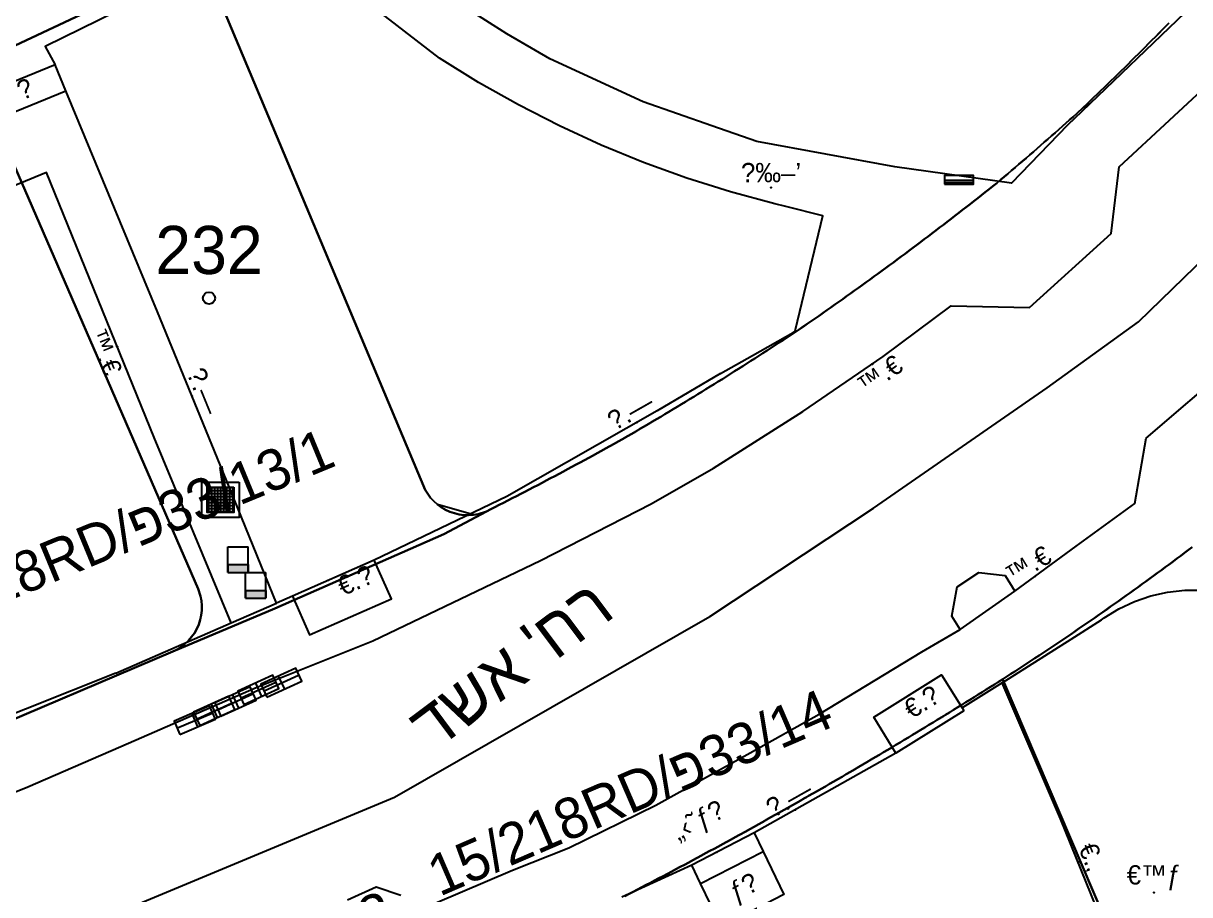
# Model space of a CAD drawing. Header units: metres. Extents: x 218299 to 220222, y 572714 to 574340.
# Drawn here: x 219094.79 to 219143.22, y 573446.33 to 573482.52 of the extents above; entities that cross this region are included whole.
import ezdxf
from ezdxf.enums import TextEntityAlignment as Align

# ---------------------------------------------------------------- set-up
doc = ezdxf.new("R2010")
doc.units = ezdxf.units.M
doc.header["$MEASUREMENT"] = 0
for name, color, linetype in [('1601', 44, 'LANDBORDER'), ('1602', 44, 'Continuous'), ('1603', 44, 'Continuous'), ('6261', 7, 'Continuous'), ('A_POINTS', 2, 'Continuous'), ('I_OTHER', 7, 'Continuous'), ('M2211', 253, 'Continuous'), ('M2220', 253, 'Continuous'), ('M2401', 7, 'Continuous'), ('M2404', 7, 'Continuous'), ('M2408', 253, 'Continuous'), ('M2412', 253, 'Continuous'), ('M2420', 253, 'Continuous'), ('M2602', 253, 'Continuous'), ('M2605', 253, 'Continuous'), ('M2804', 253, 'Continuous'), ('M2809', 253, 'Continuous'), ('M4903', 253, 'Continuous'), ('M5202', 253, 'Continuous'), ('M5235', 253, 'Continuous'), ('m5260', 253, 'Continuous')]:
    doc.layers.add(name, color=color, linetype=linetype)
doc.styles.add('HEBTXT', font='HEBTXT')
doc.styles.add('MAVAT_HEBTXT', font='HEBTXT')
doc.linetypes.add('LANDBORDER', pattern='A,6.25,[208,elecad.shx,S=0.02,R=0,X=-0.6,Y=0],12.5,[208,elecad.shx,S=0.02,R=180,X=0.6,Y=0],6.25', length=25)

# ---------------------------------------------------------------- blocks, each defined once
blk = doc.blocks.new('6261')
blk.add_lwpolyline([(-2, -1.2), (2, -1.2), (2, 1.2), (-2, 1.2)], close=True)
at = {"color": 0}
blk.add_solid([(2, 1.2), (-2, -1.2), (2, -1.2)], dxfattribs=at)
at = {"color": 0, "style": 'HEBTXT'}
blk.add_attdef('PIL_NAME', (2.689, 2.418), '', height=1.7, dxfattribs=at)
at = {"style": 'HEBTXT'}
blk.add_attdef('CAMUT_MONIM', (2.489, 0.218), '', height=1.7, dxfattribs=at)
at = {"color": 0, "style": 'HEBTXT', "flags": 1}
for tag, p in [('TYPE', (2.585, -1.773)), ('MAP_TYPE', (2.689, -3.782))]:
    blk.add_attdef(tag, p, '', height=1.7, dxfattribs=at)
blk = doc.blocks.new('1603')
at = {"layer": 'A_POINTS'}
blk.add_circle((0, 0), 0.25, dxfattribs=at)
at = {"color": 0, "style": 'HEBTXT'}
blk.add_attdef('PARCEL_NUM', text='', height=2, dxfattribs=at).set_placement((0, 1), align=Align.CENTER)
at = {"color": 0, "style": 'HEBTXT', "flags": 1}
blk.add_attdef('LOT_NUM', text='', height=2, dxfattribs=at).set_placement((0, -2.5), align=Align.CENTER)
blk = doc.blocks.new('M2404')
blk.add_circle((0, 0), 0.025)
at = {"style": 'MAVAT_HEBTXT'}
blk.add_attdef('NAME', text='', height=0.8, dxfattribs=at).set_placement((0, 1.592), align=Align.MIDDLE)
blk = doc.blocks.new('M2408')
blk.add_circle((0, 0), 0.025)
at = {"style": 'MAVAT_HEBTXT'}
blk.add_attdef('NAME', text='', height=0.8, dxfattribs=at).set_placement((0, 1.592), align=Align.MIDDLE)
blk = doc.blocks.new('M2804')
blk.add_circle((0, 0), 0.025)
at = {"style": 'MAVAT_HEBTXT'}
blk.add_attdef('NAME', text='', height=0.8, dxfattribs=at).set_placement((0, 1.592), align=Align.MIDDLE)
blk = doc.blocks.new('M2809')
blk.add_circle((0, 0), 0.025)
at = {"style": 'MAVAT_HEBTXT'}
blk.add_attdef('NAME', text='', height=0.8, dxfattribs=at).set_placement((0, 1.592), align=Align.MIDDLE)
blk = doc.blocks.new('M2602')
blk.add_circle((0, 0), 0.025)
at = {"style": 'MAVAT_HEBTXT'}
blk.add_attdef('NAME', text='', height=0.8, dxfattribs=at).set_placement((0, 1.592), align=Align.MIDDLE)
blk = doc.blocks.new('M2605')
blk.add_circle((0, 0), 0.025)
at = {"style": 'MAVAT_HEBTXT'}
blk.add_attdef('NAME', text='', height=0.8, dxfattribs=at).set_placement((0, 1.592), align=Align.MIDDLE)
blk = doc.blocks.new('M2211')
blk.add_circle((0, 0), 0.025)
at = {"style": 'MAVAT_HEBTXT'}
blk.add_attdef('NAME', text='', height=0.8, dxfattribs=at).set_placement((0, 1.592), align=Align.MIDDLE)
blk = doc.blocks.new('M2412')
blk.add_circle((0, 0), 0.025)
at = {"style": 'MAVAT_HEBTXT'}
blk.add_attdef('NAME', text='', height=0.8, dxfattribs=at).set_placement((0, 1.592), align=Align.MIDDLE)
blk = doc.blocks.new('M4903')
blk.add_lwpolyline([(-1.602, -0.586), (1.602, -0.586), (1.602, 0.625), (-1.602, 0.625)], close=True)
for points in [[(-1.57, 0), (1.57, 0)], [(0, 0.625), (0, -0.586)]]:
    blk.add_lwpolyline(points)
at = {"style": 'MAVAT_HEBTXT', "flags": 1}
for tag, p in [('MARK', (0, 1.875)), ('IL', (0, -6.973))]:
    blk.add_attdef(tag, text='', height=0.8, dxfattribs=at).set_placement(p, align=Align.MIDDLE)
at = {"style": 'MAVAT_HEBTXT'}
for tag, p in [('HEIGHT', (0, -1.837)), ('NAME', (0, -4.405))]:
    blk.add_attdef(tag, text='', height=0.8, dxfattribs=at).set_placement(p, align=Align.MIDDLE)
blk = doc.blocks.new('M5202')
blk.add_lwpolyline([(-2, -0.53), (2, -0.53), (2, 0.67), (-2, 0.67)], close=True)
for points in [[(-2, 0), (2, 0)], [(-2, -0.33), (2, -0.33)]]:
    blk.add_lwpolyline(points)
at = {"style": 'MAVAT_HEBTXT', "flags": 1}
for tag, p in [('MARK', (0, 1.92)), ('HEIGHT', (0, -1.78)), ('NAME', (0, -4.35))]:
    blk.add_attdef(tag, text='', height=0.8, dxfattribs=at).set_placement(p, align=Align.MIDDLE)
blk = doc.blocks.new('*U89')
at = {"linetype": 'Continuous'}
for p, q in [((-0.845, 0), (-0.845, -0.663)), ((0.845, 0), (0.845, -0.663))]:
    blk.add_line(p, q, dxfattribs=at)
blk.add_solid([(-0.845, 0), (-0.845, -0.663), (0.845, -0.663)], dxfattribs=at)
at = {"linetype": 'Continuous', "extrusion": (0, 0, -1)}
blk.add_solid([(0.845, 0), (-0.845, 0), (-0.845, -0.663)], dxfattribs=at)
blk = doc.blocks.new('M5235')
for points in [[(-0.845, 1.471), (0.845, 1.471)], [(-0.845, -0.663), (-0.845, 1.471)], [(0.845, -0.663), (0.845, 1.471)], [(-0.845, 0), (0.845, 0)], [(-0.845, -0.663), (0.845, -0.663)]]:
    blk.add_lwpolyline(points)
at = {"linetype": 'Continuous'}
blk.add_blockref('*U89', (0, 0), dxfattribs=at)
at = {"style": 'MAVAT_HEBTXT', "flags": 1}
for tag, p in [('MARK', (0, 2.721)), ('HEIGHT', (0, -1.915)), ('NAME', (0, -4.483))]:
    blk.add_attdef(tag, text='', height=0.8, dxfattribs=at).set_placement(p, align=Align.MIDDLE)
blk = doc.blocks.new('5260')
h = blk.add_hatch()
h.set_pattern_fill('NET', color=256, scale=2, style=0)
h.paths.add_polyline_path([(1.173, 1.062), (-1.044, 1.062), (-1.044, -1.018), (1.173, -1.018)])
for points in [[(1.603, 1.493), (1.603, -1.449), (-1.475, -1.449), (-1.475, 1.493)], [(1.173, 1.062), (1.173, -1.018), (-1.044, -1.018), (-1.044, 1.062)]]:
    blk.add_lwpolyline(points, close=True)
at = {"style": 'HEBTXT'}
blk.add_attdef('HEIGHT', (1.943, 1.557), '', height=0.8, dxfattribs=at)
blk = doc.blocks.new('111')
at = {"layer": 'M2211'}
for points in [[(219109.367, 573460.229, 569.94), (219109.367, 573460.229, 569.94), (219109.367, 573460.229, 569.94), (219105.971, 573458.735, 569.94), (219105.971, 573458.735, 569.94), (219106.681, 573457.119, 569.94), (219110.078, 573458.613, 569.94), (219109.367, 573460.229, 569.94)], [(219133.846, 573453.972, 570.9), (219131.026, 573452.214, 570.9), (219131.026, 573452.214, 570.9), (219130.101, 573453.699, 570.9), (219132.92, 573455.457, 570.9), (219133.774, 573454.087, 570.9), (219133.846, 573453.972, 570.9)]]:
    blk.add_polyline3d(points, close=True, dxfattribs=at)
at = {"layer": 'M2220', "lineweight": -3}
for points in [[(219142.355, 573482.535), (219142.215, 573482.392), (219142.076, 573482.25), (219141.935, 573482.107), (219141.795, 573481.965), (219141.654, 573481.822), (219141.513, 573481.68), (219141.372, 573481.539), (219141.231, 573481.397), (219141.09, 573481.256), (219140.948, 573481.114), (219140.806, 573480.973), (219140.664, 573480.832), (219140.522, 573480.692), (219140.38, 573480.551), (219140.237, 573480.411), (219140.094, 573480.271), (219139.951, 573480.131), (219139.808, 573479.992), (219139.665, 573479.852), (219139.521, 573479.713), (219139.377, 573479.574), (219139.233, 573479.435), (219139.089, 573479.297), (219138.945, 573479.158), (219138.8, 573479.02), (219138.53, 573478.777), (219138.381, 573478.644), (219138.232, 573478.511), (219138.082, 573478.378), (219137.933, 573478.245), (219137.783, 573478.112), (219137.633, 573477.98), (219137.483, 573477.848), (219137.333, 573477.716), (219137.183, 573477.584), (219137.032, 573477.452), (219136.881, 573477.321), (219136.73, 573477.19), (219136.579, 573477.059), (219136.428, 573476.928), (219136.276, 573476.798), (219136.124, 573476.667), (219135.972, 573476.537), (219135.82, 573476.407), (219135.668, 573476.278), (219135.515, 573476.148), (219135.363, 573476.019), (219135.21, 573475.89), (219135.046, 573475.759), (219134.889, 573475.635), (219134.732, 573475.51), (219134.575, 573475.386), (219134.418, 573475.263), (219134.261, 573475.139), (219134.104, 573475.016), (219133.946, 573474.892), (219133.788, 573474.77), (219133.63, 573474.647), (219133.472, 573474.524), (219133.314, 573474.402), (219133.155, 573474.28), (219132.997, 573474.158), (219132.838, 573474.037), (219132.679, 573473.915), (219132.52, 573473.794), (219132.36, 573473.673), (219132.201, 573473.553), (219132.041, 573473.432), (219131.881, 573473.312), (219131.721, 573473.192), (219131.561, 573473.072), (219131.401, 573472.953), (219131.24, 573472.833), (219131.08, 573472.714), (219130.919, 573472.595), (219130.758, 573472.477), (219130.597, 573472.358), (219130.435, 573472.24), (219130.274, 573472.122), (219130.112, 573472.004), (219129.951, 573471.887), (219129.788, 573471.769), (219129.626, 573471.652), (219129.464, 573471.536), (219129.302, 573471.419), (219129.139, 573471.302), (219128.976, 573471.186), (219128.813, 573471.07), (219128.65, 573470.955), (219128.487, 573470.839), (219128.323, 573470.724), (219128.16, 573470.609), (219127.996, 573470.494), (219127.832, 573470.379), (219127.668, 573470.265), (219127.504, 573470.151), (219127.339, 573470.037), (219127.175, 573469.923), (219127.01, 573469.81), (219126.843, 573469.699), (219126.676, 573469.589), (219126.509, 573469.479), (219126.342, 573469.369), (219126.175, 573469.259), (219126.007, 573469.15), (219125.839, 573469.041), (219125.672, 573468.932), (219125.504, 573468.823), (219125.336, 573468.715), (219125.168, 573468.606), (219124.999, 573468.499), (219124.831, 573468.391), (219124.662, 573468.283), (219124.493, 573468.176), (219124.324, 573468.069), (219124.155, 573467.962), (219123.986, 573467.856), (219123.817, 573467.749), (219123.647, 573467.643), (219123.477, 573467.537), (219123.308, 573467.432), (219123.138, 573467.327), (219122.967, 573467.221), (219122.797, 573467.117), (219122.627, 573467.012), (219122.456, 573466.907), (219122.285, 573466.803), (219122.114, 573466.699), (219121.943, 573466.596), (219121.772, 573466.492), (219121.601, 573466.389), (219121.43, 573466.286), (219121.258, 573466.183), (219121.086, 573466.081), (219120.914, 573465.978), (219120.742, 573465.876), (219120.57, 573465.775), (219120.398, 573465.673), (219120.225, 573465.572), (219120.053, 573465.471), (219119.88, 573465.37), (219119.671, 573465.253), (219119.497, 573465.155), (219119.322, 573465.058), (219119.147, 573464.961), (219118.972, 573464.864), (219118.797, 573464.767), (219118.622, 573464.67), (219118.447, 573464.574), (219118.271, 573464.478), (219118.095, 573464.383), (219117.92, 573464.287), (219117.744, 573464.192), (219117.568, 573464.097), (219117.392, 573464.002), (219117.215, 573463.908), (219117.039, 573463.814), (219116.862, 573463.72), (219116.686, 573463.626), (219116.509, 573463.533), (219116.332, 573463.439), (219116.155, 573463.346), (219115.978, 573463.254), (219115.8, 573463.161), (219115.623, 573463.069), (219115.445, 573462.977), (219115.268, 573462.885), (219115.09, 573462.794), (219114.912, 573462.703), (219114.734, 573462.612), (219114.555, 573462.521), (219114.377, 573462.43), (219114.199, 573462.34), (219114.02, 573462.25), (219113.681, 573462.142), (219113.484, 573462.108), (219111.987, 573462.538), (219111.838, 573462.671), (219111.702, 573462.818), (219111.583, 573462.979), (219111.48, 573463.15), (219102.21, 573485.25)], [(219144.836, 573433.291), (219135.48, 573455.226), (219135.456, 573455.281), (219135.624, 573455.389), (219135.792, 573455.498), (219135.96, 573455.606), (219136.128, 573455.715), (219136.296, 573455.824), (219136.456, 573455.929), (219136.463, 573455.934), (219136.63, 573456.044), (219136.797, 573456.154), (219136.964, 573456.264), (219137.131, 573456.374), (219137.297, 573456.485), (219137.463, 573456.596), (219137.63, 573456.707), (219137.796, 573456.819), (219137.961, 573456.931), (219138.127, 573457.043), (219138.293, 573457.156), (219138.458, 573457.268), (219138.623, 573457.381), (219138.788, 573457.494), (219138.952, 573457.608), (219139.117, 573457.721), (219139.281, 573457.835), (219139.445, 573457.95), (219139.609, 573458.064), (219139.773, 573458.179), (219139.937, 573458.294), (219140.1, 573458.409), (219140.264, 573458.525), (219140.427, 573458.641), (219140.589, 573458.757), (219140.752, 573458.873), (219140.915, 573458.99), (219141.077, 573459.107), (219141.239, 573459.224), (219141.401, 573459.341), (219141.563, 573459.459), (219141.724, 573459.577), (219141.886, 573459.695), (219142.047, 573459.813), (219142.208, 573459.932), (219142.369, 573460.051), (219142.529, 573460.17), (219142.69, 573460.289), (219142.85, 573460.409), (219143.01, 573460.529), (219143.17, 573460.649), (219143.329, 573460.77)]]:
    blk.add_lwpolyline(points, dxfattribs=at)
at = {"layer": 'M2401'}
for points in [[(219089.696, 573448.679, 567.094), (219094.986, 573450.814, 567.214), (219099.157, 573452.62, 567.334), (219104.457, 573454.94, 567.454), (219109.3, 573456.871, 567.574), (219116.266, 573460.218, 567.814), (219120.859, 573462.565, 567.934), (219123.449, 573464.042, 568.054), (219127.161, 573466.397, 568.174), (219130.492, 573468.678, 568.2), (219133.316, 573470.79, 568.32), (219136.568, 573470.721, 568.44), (219139.956, 573473.79, 568.68), (219140.297, 573476.562, 568.8), (219144.472, 573480.44, 569.16)], [(219108.26, 573446.114, 567.784), (219109.44, 573446.655, 567.785), (219110.474, 573446.308, 567.786)], [(219110.852, 573445.53, 567.814), (219115.111, 573447.343, 567.934), (219117.444, 573448.271, 568.054), (219121.055, 573450.048, 568.294), (219124.977, 573452.221, 568.414), (219127.838, 573453.831, 568.534), (219132.096, 573456.423, 568.654), (219133.693, 573457.351, 568.654), (219133.341, 573457.895, 568.654), (219133.562, 573459.115, 568.654), (219134.465, 573459.716, 568.654), (219135.565, 573459.587, 568.774), (219135.956, 573458.931, 568.654), (219138.506, 573460.812, 568.86), (219140.936, 573462.576, 568.86), (219141.42, 573465.289, 568.86), (219144.97, 573468.345, 568.98)], [(219098.632, 573455.535, 567.51), (219098.632, 573455.535, 567.51), (219103.421, 573457.623, 567.69), (219103.421, 573457.623, 567.69), (219100.224, 573465.314, 568.05), (219095.754, 573476.327, 568.59), (219092.027, 573474.796, 568.68), (219091.741, 573474.718, 568.68), (219091.445, 573474.72, 568.68), (219091.16, 573474.8, 568.68), (219090.906, 573474.953, 568.68), (219090.839, 573475.011, 568.68), (219088.881, 573479.084, 568.86)]]:
    blk.add_polyline3d(points, dxfattribs=at)
at = {"layer": 'M2404'}
for points in [[(219089.696, 573448.679, 567.094), (219094.986, 573450.814, 567.214), (219099.157, 573452.62, 567.334), (219104.457, 573454.94, 567.454), (219109.3, 573456.871, 567.574), (219116.266, 573460.218, 567.814), (219120.859, 573462.565, 567.934), (219123.449, 573464.042, 568.054), (219127.161, 573466.397, 568.174), (219130.492, 573468.678, 568.2), (219133.316, 573470.79, 568.32), (219136.568, 573470.721, 568.44), (219139.956, 573473.79, 568.68), (219140.297, 573476.562, 568.8), (219144.472, 573480.44, 569.16)], [(219108.26, 573446.114, 567.784), (219109.44, 573446.655, 567.785), (219110.474, 573446.308, 567.786)], [(219110.852, 573445.53, 567.814), (219115.111, 573447.343, 567.934), (219117.444, 573448.271, 568.054), (219121.055, 573450.048, 568.294), (219124.977, 573452.221, 568.414), (219127.838, 573453.831, 568.534), (219132.096, 573456.423, 568.654), (219133.693, 573457.351, 568.654), (219133.341, 573457.895, 568.654), (219133.562, 573459.115, 568.654), (219134.465, 573459.716, 568.654), (219135.565, 573459.587, 568.774), (219135.956, 573458.931, 568.654), (219138.506, 573460.812, 568.86), (219140.936, 573462.576, 568.86), (219141.42, 573465.289, 568.86), (219144.97, 573468.345, 568.98)], [(219098.632, 573455.535, 567.51), (219098.632, 573455.535, 567.51), (219103.421, 573457.623, 567.69), (219103.421, 573457.623, 567.69), (219100.224, 573465.314, 568.05), (219095.754, 573476.327, 568.59), (219092.027, 573474.796, 568.68), (219091.741, 573474.718, 568.68), (219091.445, 573474.72, 568.68), (219091.16, 573474.8, 568.68), (219090.906, 573474.953, 568.68), (219090.839, 573475.011, 568.68), (219088.881, 573479.084, 568.86)]]:
    blk.add_polyline3d(points, dxfattribs=at)
at = {"layer": 'M2408'}
for points in [[(219143.021, 573482.955, 568.965), (219138.749, 573478.865, 568.807), (219138.146, 573478.289, 568.785), (219135.816, 573475.882, 568.605), (219130.985, 573476.56, 568.605), (219125.242, 573477.611, 568.965), (219123.384, 573478.261, 569.036), (219120.534, 573479.256, 569.145), (219116.648, 573481.05, 569.145), (219114.868, 573482.09, 569.205), (219113.13, 573483.197, 569.273)], [(219126.459, 573474.919, 568.785), (219125.998, 573475.03, 568.797), (219124.157, 573475.526, 568.851), (219123.222, 573475.82, 568.88), (219122.339, 573476.098, 568.908), (219120.546, 573476.746, 568.969), (219118.782, 573477.468, 569.034), (219117.05, 573478.263, 569.102), (219115.353, 573479.131, 569.173), (219113.695, 573480.069, 569.247), (219112.077, 573481.075, 569.325), (219108.859, 573483.573, 569.505), (219104.171, 573487.575, 569.685), (219100.156, 573483.761, 569.685), (219095.698, 573481.555, 569.685), (219096.113, 573480.801, 569.685)], [(219135.438, 573455.124, 568.654), (219138.305, 573456.949, 568.834), (219139.556, 573457.744, 568.77), (219139.675, 573457.829, 568.786), (219140.282, 573458.205, 568.866), (219140.927, 573458.511, 568.94), (219141.602, 573458.743, 569.008), (219142.301, 573458.899, 569.069), (219143.012, 573458.977, 569.122), (219143.729, 573458.975, 569.167)], [(219133.693, 573457.351, 568.654), (219135.956, 573458.931, 568.654)], [(219103.421, 573457.623, 567.51), (219105.3, 573458.439, 567.51)], [(219098.632, 573455.535, 567.42), (219093.036, 573453.304, 567.24)], [(219125.144, 573448.896, 568.474), (219122.551, 573447.56, 568.474)]]:
    blk.add_polyline3d(points, dxfattribs=at)
at = {"layer": 'M2412'}
for points in [[(219096.113, 573480.801, 569.692), (219092.898, 573479.48, 569.542), (219093.341, 573478.4, 568.717), (219096.561, 573479.721, 568.717)], [(219126.375, 573446.34, 569.017), (219126.375, 573446.339, 569.017), (219126.341, 573446.322, 569.017), (219124.211, 573445.219, 569.017), (219124.206, 573445.216, 569.017), (219123.775, 573444.993, 569.017), (219123.763, 573445.018, 569.009), (219123.763, 573445.018, 569.009), (219122.903, 573446.791, 568.417), (219122.903, 573446.791, 568.417), (219125.517, 573448.121, 568.417)]]:
    blk.add_polyline3d(points, close=True, dxfattribs=at)
at = {"layer": 'M2420', "linetype": 'Continuous', "lineweight": -3}
blk.add_lwpolyline([(218815, 573271.12), (218820.09, 573275.12), (218861.3, 573307.12), (218922.3, 573356.31), (218953.3, 573379.31), (218975.09, 573394.62), (219016.09, 573412.12), (219055, 573427.19), (219099.41, 573445.88), (219110.2, 573450.38), (219123.3, 573457.88), (219130.09, 573462.38), (219137.3, 573467.38), (219141.09, 573470.12), (219151.91, 573480.62), (219163.91, 573496.88), (219171.3, 573512.19), (219176.8, 573527.5), (219181.7, 573546.81)], dxfattribs=at)
at = {"layer": 'M2602'}
blk.add_polyline3d([(219141.717, 573440.225, 569.467), (219141.717, 573440.225, 569.467), (219140.641, 573442.617, 569.467), (219140.641, 573442.617, 569.467), (219137.863, 573449.482, 569.317), (219137.863, 573449.482, 569.317), (219135.438, 573455.124, 569.317), (219135.438, 573455.124, 569.317), (219135.438, 573455.124, 569.317), (219135.438, 573455.124, 569.317)], dxfattribs=at)
at = {"layer": 'M2605'}
for points in [[(219105.971, 573458.735, 568.567), (219105.3, 573458.439, 568.567), (219105.3, 573458.439, 568.567), (219103.215, 573463.573, 568.717), (219100.367, 573470.539, 569.167), (219096.561, 573479.721, 569.704), (219096.113, 573480.801, 569.767), (219096.113, 573480.801, 569.767)], [(219126.854, 573469.807, 568.867), (219127.993, 573474.524, 568.867), (219126.459, 573474.919, 568.867)], [(219125.071, 573468.729, 568.867), (219126.752, 573469.687, 568.867)], [(219126.752, 573469.687, 568.867), (219126.837, 573469.735, 568.867), (219126.854, 573469.807, 568.867)], [(219123.745, 573467.973, 568.867), (219125.071, 573468.729, 568.867)], [(219123.745, 573467.973, 568.867), (219121.109, 573466.425, 568.867), (219114.866, 573462.876, 568.717), (219109.367, 573460.229, 568.567)], [(219135.438, 573455.124, 569.017), (219133.774, 573454.087, 569.017)], [(219131.026, 573452.214, 569.017), (219125.144, 573448.896, 569.017), (219125.144, 573448.896, 569.017), (219125.517, 573448.121, 569.017), (219126.375, 573446.34, 569.017)], [(219123.763, 573445.018, 569.017), (219122.903, 573446.791, 569.017), (219122.551, 573447.56, 569.017), (219122.551, 573447.56, 569.017), (219119.646, 573446.229, 569.017)]]:
    blk.add_polyline3d(points, dxfattribs=at)
at = {"layer": 'M2809'}
blk.add_polyline3d([(219144.842, 573432.889, 569.73), (219141.717, 573440.225, 569.37), (219140.641, 573442.617, 569.28), (219137.863, 573449.482, 569.19), (219135.438, 573455.124, 568.654), (219138.305, 573456.949, 568.834), (219139.556, 573457.744, 568.77), (219139.675, 573457.829, 568.786), (219140.282, 573458.205, 568.866), (219140.927, 573458.511, 568.94), (219141.602, 573458.743, 569.008), (219142.301, 573458.899, 569.069), (219143.012, 573458.977, 569.122), (219143.729, 573458.975, 569.167)], dxfattribs=at)
at = {"layer": 'M2211'}
ref = blk.add_blockref('M2211', (219107.453, 573459.387), dxfattribs=dict(at, xscale=0.5, yscale=0.5, zscale=0.5))
ref.add_attrib('NAME', '€.\x9a', dxfattribs={"layer": '0', "height": 0.8, "rotation": 23.7328, "style": 'MAVAT_HEBTXT'}).set_placement((219108.584, 573459.39), align=Align.MIDDLE)
ref = blk.add_blockref('M2211', (219131.561, 573454.61), dxfattribs=dict(at, xscale=0.5, yscale=0.5, zscale=0.5))
ref.add_attrib('NAME', '€.\x9a', dxfattribs={"layer": '0', "height": 0.8, "rotation": 31.9416, "style": 'MAVAT_HEBTXT'}).set_placement((219132.093, 573454.34), align=Align.MIDDLE)
at = {"layer": 'M2404'}
ref = blk.add_blockref('M2404', (219098.691, 573469.091), dxfattribs=dict(at, xscale=0.5, yscale=0.5, zscale=0.5))
ref.add_attrib('NAME', '™.€', dxfattribs={"layer": '0', "height": 0.8, "rotation": 292.0956, "style": 'MAVAT_HEBTXT'}).set_placement((219098.182, 573468.884), align=Align.MIDDLE)
ref = blk.add_blockref('M2404', (219130.037, 573468.366), dxfattribs=dict(at, xscale=0.5, yscale=0.5, zscale=0.5))
ref.add_attrib('NAME', '™.€', dxfattribs={"layer": '0', "height": 0.8, "rotation": 34.398, "style": 'MAVAT_HEBTXT'}).set_placement((219130.348, 573467.912), align=Align.MIDDLE)
ref = blk.add_blockref('M2404', (219136.794, 573459.549), dxfattribs=dict(at, xscale=0.5, yscale=0.5, zscale=0.5))
ref.add_attrib('NAME', '™.€', dxfattribs={"layer": '0', "height": 0.8, "rotation": 31.3347, "style": 'MAVAT_HEBTXT'}).set_placement((219136.508, 573460.019), align=Align.MIDDLE)
at = {"layer": 'M2408'}
ref = blk.add_blockref('M2408', (219123.583, 573448.091), dxfattribs=dict(at, xscale=0.5, yscale=0.5, zscale=0.5))
ref.add_attrib('NAME', '„‹˜ƒ\x8e', dxfattribs={"layer": '0', "height": 0.8, "rotation": 27.2627, "style": 'MAVAT_HEBTXT'}).set_placement((219122.854, 573449.338), align=Align.MIDDLE)
at = {"layer": 'M2412'}
ref = blk.add_blockref('M2412', (219093.384, 573478.417), dxfattribs=dict(at, xscale=0.5, yscale=0.5, zscale=0.5))
ref.add_attrib('NAME', 'ƒ\x8e', dxfattribs={"layer": '0', "height": 0.8, "rotation": 22.3193, "style": 'MAVAT_HEBTXT'}).set_placement((219094.627, 573479.582), align=Align.MIDDLE)
ref = blk.add_blockref('M2412', (219125.034, 573445.645), dxfattribs=dict(at, xscale=0.5, yscale=0.5, zscale=0.5))
ref.add_attrib('NAME', 'ƒ\x8e', dxfattribs={"layer": '0', "height": 0.8, "rotation": 27.3809, "style": 'MAVAT_HEBTXT'}).set_placement((219124.738, 573446.56), align=Align.MIDDLE)
at = {"layer": 'M2602'}
ref = blk.add_blockref('M2602', (219138.592, 573447.68), dxfattribs=dict(at, xscale=0.5, yscale=0.5, zscale=0.5))
ref.add_attrib('NAME', '€.‚', dxfattribs={"layer": '0', "height": 0.8, "rotation": 292.0324, "style": 'MAVAT_HEBTXT'}).set_placement((219139.102, 573447.886), align=Align.MIDDLE)
at = {"layer": 'M2605'}
ref = blk.add_blockref('M2605', (219101.796, 573467.043), dxfattribs=dict(at, xscale=0.5, yscale=0.5, zscale=0.5))
ref.add_attrib('NAME', '\x9a.—', dxfattribs={"layer": '0', "height": 0.8, "rotation": 292.2391, "style": 'MAVAT_HEBTXT'}).set_placement((219102.306, 573467.251), align=Align.MIDDLE)
ref = blk.add_blockref('M2605', (219120.267, 573465.946), dxfattribs=dict(at, xscale=0.5, yscale=0.5, zscale=0.5))
ref.add_attrib('NAME', '\x9a.—', dxfattribs={"layer": '0', "height": 0.8, "rotation": 29.6137, "style": 'MAVAT_HEBTXT'}).set_placement((219119.995, 573466.424), align=Align.MIDDLE)
ref = blk.add_blockref('M2605', (219126.85, 573449.858), dxfattribs=dict(at, xscale=0.5, yscale=0.5, zscale=0.5))
ref.add_attrib('NAME', '\x9a.—', dxfattribs={"layer": '0', "height": 0.8, "rotation": 29.4296, "style": 'MAVAT_HEBTXT'}).set_placement((219126.58, 573450.337), align=Align.MIDDLE)
at = {"layer": 'M2804'}
ref = blk.add_blockref('M2804', (219125.839, 573475.701, 574.155), dxfattribs=dict(at, xscale=0.5, yscale=0.5, zscale=0.5))
ref.add_attrib('NAME', '\x8d‰–’', dxfattribs={"layer": '0', "height": 0.8, "style": 'MAVAT_HEBTXT'}).set_placement((219125.839, 573476.326, 574.155), align=Align.MIDDLE)
at = {"layer": 'M2809'}
ref = blk.add_blockref('M2809', (219141.734, 573446.419, 569.194), dxfattribs=dict(at, xscale=0.5, yscale=0.5, zscale=0.5))
ref.add_attrib('NAME', '€™ƒ', dxfattribs={"layer": '0', "height": 0.8, "style": 'MAVAT_HEBTXT'}).set_placement((219141.734, 573447.044, 569.194), align=Align.MIDDLE)
at = {"layer": 'M4903', "xscale": 0.5, "yscale": 0.5, "zscale": 0.5}
for p, rotation in [((219104.559, 573454.832, 567.39), 24.49667335782277), ((219105.51, 573455.128, 567.39), 24.49667335782277), ((219103.608, 573454.345, 567.39), 24.49667335782277), ((219102.725, 573453.954, 567.39), 24.49667335782277), ((219101.916, 573453.566, 567.39), 23.32069334656056)]:
    blk.add_blockref('M4903', p, dxfattribs=dict(at, rotation=rotation))
at = {"layer": 'M5202', "xscale": 0.3, "yscale": 0.3, "zscale": 0.3}
blk.add_blockref('M5202', (219133.643, 573476.007, 568.71), dxfattribs=at)
at = {"layer": 'M5235', "xscale": 0.5, "yscale": 0.5, "zscale": 0.5}
for p in [(219103.701, 573460.042, 567.795), (219104.447, 573458.972, 567.795)]:
    blk.add_blockref('M5235', p, dxfattribs=at)
at = {"layer": 'm5260', "xscale": 0.5, "yscale": 0.5, "zscale": 0.5}
blk.add_blockref('5260', (219102.948, 573462.72, 567.975), dxfattribs=at)

msp = doc.modelspace()

# ---------------------------------------------------------------- linework, layer by layer
at = {"layer": '1601'}
for points in [[(219119.766, 573446.271), (219119.9435, 573446.3632), (219120.1209, 573446.4555), (219120.2982, 573446.548), (219120.4755, 573446.6407), (219120.6526, 573446.7335), (219120.8297, 573446.8265), (219121.0067, 573446.9197), (219121.1835, 573447.013), (219121.3603, 573447.1065), (219121.537, 573447.2002), (219121.7137, 573447.294), (219121.8902, 573447.388), (219122.0666, 573447.4822), (219122.243, 573447.5765), (219122.4192, 573447.671), (219122.5954, 573447.7657), (219122.7715, 573447.8606), (219122.9475, 573447.9556), (219123.1234, 573448.0507), (219123.2992, 573448.1461), (219123.4749, 573448.2416), (219123.6506, 573448.3373), (219123.8261, 573448.4331), (219124.0016, 573448.5291), (219124.1769, 573448.6253), (219124.3522, 573448.7216), (219124.5274, 573448.8181), (219124.786, 573448.961), (219124.961, 573449.0579), (219125.1358, 573449.155), (219125.3106, 573449.2522), (219125.4853, 573449.3496), (219125.6598, 573449.4472), (219125.8343, 573449.545), (219126.0087, 573449.6429), (219126.183, 573449.7409), (219126.3572, 573449.8392), (219126.5314, 573449.9376), (219126.7054, 573450.0361), (219126.8793, 573450.1349), (219127.0532, 573450.2338), (219127.2269, 573450.3328), (219127.3058, 573450.3779), (219127.4005, 573450.4321), (219127.5741, 573450.5314), (219127.7476, 573450.631), (219127.9209, 573450.7307), (219128.0942, 573450.8306), (219128.2674, 573450.9306), (219128.4405, 573451.0308), (219128.6135, 573451.1312), (219128.7864, 573451.2318), (219128.9592, 573451.3325), (219129.1319, 573451.4333), (219129.3045, 573451.5343), (219129.477, 573451.6355), (219129.6494, 573451.7369), (219129.8217, 573451.8384), (219129.9939, 573451.9401), (219130.1661, 573452.0419), (219130.3381, 573452.1439), (219130.51, 573452.2461), (219130.6819, 573452.3484), (219130.8536, 573452.4509), (219131.0253, 573452.5536), (219131.1968, 573452.6564), (219131.3683, 573452.7594), (219131.5396, 573452.8625), (219131.7109, 573452.9658), (219131.882, 573453.0693), (219132.0531, 573453.1729), (219132.224, 573453.2767), (219132.3949, 573453.3807), (219132.5657, 573453.4848), (219132.7363, 573453.5891), (219132.9069, 573453.6935), (219133.0025, 573453.7521), (219133.0774, 573453.7981), (219133.2477, 573453.9029), (219133.418, 573454.0078), (219133.5882, 573454.1129), (219133.7582, 573454.2181), (219133.9282, 573454.3235), (219134.0981, 573454.4291), (219134.2678, 573454.5348), (219134.4375, 573454.6407), (219134.6071, 573454.7467), (219134.7766, 573454.8529), (219134.9459, 573454.9593), (219135.1152, 573455.0658), (219135.2844, 573455.1725), (219135.456, 573455.281), (219135.6243, 573455.3891), (219135.7923, 573455.4975), (219135.9602, 573455.6062), (219136.128, 573455.7151), (219136.2955, 573455.8243), (219136.4555, 573455.9289), (219136.4629, 573455.9338), (219136.6301, 573456.0435), (219136.7972, 573456.1535), (219136.964, 573456.2638), (219137.1307, 573456.3743), (219137.2972, 573456.4851), (219137.4635, 573456.5962), (219137.6297, 573456.7075), (219137.7956, 573456.8191), (219137.9614, 573456.931), (219138.127, 573457.0431), (219138.2925, 573457.1555), (219138.4577, 573457.2682), (219138.6228, 573457.3811), (219138.7877, 573457.4943), (219138.9524, 573457.6077), (219139.1169, 573457.7214), (219139.2813, 573457.8354), (219139.4454, 573457.9497), (219139.6094, 573458.0642), (219139.7732, 573458.1789), (219139.9368, 573458.294), (219140.1002, 573458.4092), (219140.2635, 573458.5248), (219140.4265, 573458.6406), (219140.5894, 573458.7567), (219140.7521, 573458.873), (219140.9146, 573458.9896), (219141.0769, 573459.1065), (219141.239, 573459.2236), (219141.401, 573459.3409), (219141.5627, 573459.4586), (219141.7243, 573459.5765), (219141.8856, 573459.6946), (219142.0468, 573459.813), (219142.2078, 573459.9317), (219142.3686, 573460.0506), (219142.5292, 573460.1698), (219142.6897, 573460.2892), (219142.8499, 573460.4089), (219143.0099, 573460.5288), (219143.1698, 573460.6491), (219143.3294, 573460.7695)], [(219143.3294, 573460.7695), (219143.1698, 573460.6491), (219143.0099, 573460.5288), (219142.8499, 573460.4089), (219142.6897, 573460.2892), (219142.5292, 573460.1698), (219142.3686, 573460.0506), (219142.2078, 573459.9317), (219142.0468, 573459.813), (219141.8856, 573459.6946), (219141.7243, 573459.5765), (219141.5627, 573459.4586), (219141.401, 573459.3409), (219141.239, 573459.2236), (219141.0769, 573459.1065), (219140.9146, 573458.9896), (219140.7521, 573458.873), (219140.5894, 573458.7567), (219140.4265, 573458.6406), (219140.2635, 573458.5248), (219140.1002, 573458.4092), (219139.9368, 573458.294), (219139.7732, 573458.1789), (219139.6094, 573458.0642), (219139.4454, 573457.9497), (219139.2813, 573457.8354), (219139.1169, 573457.7214), (219138.9524, 573457.6077), (219138.7877, 573457.4943), (219138.6228, 573457.3811), (219138.4577, 573457.2682), (219138.2925, 573457.1555), (219138.127, 573457.0431), (219137.9614, 573456.931), (219137.7956, 573456.8191), (219137.6297, 573456.7075), (219137.4635, 573456.5962), (219137.2972, 573456.4851), (219137.1307, 573456.3743), (219136.964, 573456.2638), (219136.7972, 573456.1535), (219136.6301, 573456.0435), (219136.4629, 573455.9338), (219136.4555, 573455.9289), (219136.2955, 573455.8243), (219136.128, 573455.7151), (219135.9602, 573455.6062), (219135.7923, 573455.4975), (219135.6243, 573455.3891), (219135.456, 573455.281), (219135.2844, 573455.1725), (219135.1152, 573455.0658), (219134.9459, 573454.9593), (219134.7766, 573454.8529), (219134.6071, 573454.7467), (219134.4375, 573454.6407), (219134.2678, 573454.5348), (219134.0981, 573454.4291), (219133.9282, 573454.3235), (219133.7582, 573454.2181), (219133.5882, 573454.1129), (219133.418, 573454.0078), (219133.2477, 573453.9029), (219133.0774, 573453.7981), (219133.0025, 573453.7521), (219132.9069, 573453.6935), (219132.7363, 573453.5891), (219132.5657, 573453.4848), (219132.3949, 573453.3807), (219132.224, 573453.2767), (219132.0531, 573453.1729), (219131.882, 573453.0693), (219131.7109, 573452.9658), (219131.5396, 573452.8625), (219131.3683, 573452.7594), (219131.1968, 573452.6564), (219131.0253, 573452.5536), (219130.8536, 573452.4509), (219130.6819, 573452.3484), (219130.51, 573452.2461), (219130.3381, 573452.1439), (219130.1661, 573452.0419), (219129.9939, 573451.9401), (219129.8217, 573451.8384), (219129.6494, 573451.7369), (219129.477, 573451.6355), (219129.3045, 573451.5343), (219129.1319, 573451.4333), (219128.9592, 573451.3325), (219128.7864, 573451.2318), (219128.6135, 573451.1312), (219128.4405, 573451.0308), (219128.2674, 573450.9306), (219128.0942, 573450.8306), (219127.9209, 573450.7307), (219127.7476, 573450.631), (219127.5741, 573450.5314), (219127.4005, 573450.4321), (219127.3058, 573450.3779), (219127.2269, 573450.3328), (219127.0532, 573450.2338), (219126.8793, 573450.1349), (219126.7054, 573450.0361), (219126.5314, 573449.9376), (219126.3572, 573449.8392), (219126.183, 573449.7409), (219126.0087, 573449.6429), (219125.8343, 573449.545), (219125.6598, 573449.4472), (219125.4853, 573449.3496), (219125.3106, 573449.2522), (219125.1358, 573449.155), (219124.961, 573449.0579), (219124.786, 573448.961), (219124.5274, 573448.8181), (219124.3522, 573448.7216), (219124.1769, 573448.6253), (219124.0016, 573448.5291), (219123.8261, 573448.4331), (219123.6506, 573448.3373), (219123.4749, 573448.2416), (219123.2992, 573448.1461), (219123.1234, 573448.0507), (219122.9475, 573447.9556), (219122.7715, 573447.8606), (219122.5954, 573447.7657), (219122.4192, 573447.671), (219122.243, 573447.5765), (219122.0666, 573447.4822), (219121.8902, 573447.388), (219121.7137, 573447.294), (219121.537, 573447.2002), (219121.3603, 573447.1065), (219121.1835, 573447.013), (219121.0067, 573446.9197), (219120.8297, 573446.8265), (219120.6526, 573446.7335), (219120.4755, 573446.6407), (219120.2982, 573446.548), (219120.1209, 573446.4555), (219119.9435, 573446.3632), (219119.766, 573446.271)]]:
    msp.add_lwpolyline(points, dxfattribs=at)
at = {"layer": '1602'}
for points in [[(219054.5, 573464.84), (219045.31, 573460.83), (219036.07, 573456.88), (219026.52, 573452.77), (219024.295, 573454.979), (219027.76, 573458.47), (219035.1, 573466.47), (219042.25, 573475.09), (219048.54, 573483.73), (219054.68, 573492.96), (219060.36, 573502.27), (219065.67, 573512.16), (219070.4, 573521.81), (219074.74, 573531.79), (219078.37, 573542.11), (219102.21, 573485.25), (219092.62, 573480.75), (219082.11, 573476.65), (219072.76, 573472.69), (219063.58, 573468.79)], [(219105.23, 573458.22), (219101, 573456.43), (219101.1793, 573456.5184), (219101.3489, 573456.6243), (219101.507, 573456.7466), (219101.6522, 573456.8841), (219101.7828, 573457.0354), (219101.8978, 573457.1989), (219101.9958, 573457.3732), (219102.076, 573457.5563), (219102.1375, 573457.7466), (219102.1796, 573457.942), (219102.2021, 573458.1406), (219102.2046, 573458.3405), (219102.1871, 573458.5397), (219102.1499, 573458.7361), (219102.05, 573459.04), (219092.62, 573480.75), (219102.21, 573485.25), (219111.48, 573463.15), (219111.583, 573462.9786), (219111.7025, 573462.8184), (219111.8375, 573462.6709), (219111.9865, 573462.5377), (219112.1481, 573462.4199), (219112.3206, 573462.3189), (219112.5023, 573462.2356), (219112.6915, 573462.1709), (219112.8862, 573462.1254), (219113.0844, 573462.0995), (219113.2842, 573462.0936), (219113.4836, 573462.1076), (219113.6807, 573462.1415), (219114.02, 573462.25), (219112.25, 573461.31)], [(219092.47, 573452.81), (219082.11, 573476.65), (219092.62, 573480.75), (219102.05, 573459.04), (219102.1499, 573458.7361), (219102.1871, 573458.5397), (219102.2046, 573458.3405), (219102.2021, 573458.1406), (219102.1796, 573457.942), (219102.1375, 573457.7466), (219102.076, 573457.5563), (219101.9958, 573457.3732), (219101.8978, 573457.1989), (219101.7828, 573457.0354), (219101.6522, 573456.8841), (219101.507, 573456.7466), (219101.3489, 573456.6243), (219101.1793, 573456.5184), (219101, 573456.43)]]:
    msp.add_lwpolyline(points, close=True, dxfattribs=at)
for points in [[(219142.3553, 573482.5353), (219142.2155, 573482.3923), (219142.0755, 573482.2495), (219141.9352, 573482.1069), (219141.7948, 573481.9645), (219141.6541, 573481.8223), (219141.5133, 573481.6803), (219141.3723, 573481.5385), (219141.231, 573481.3969), (219141.0896, 573481.2555), (219140.948, 573481.1143), (219140.8061, 573480.9732), (219140.6641, 573480.8324), (219140.5219, 573480.6918), (219140.3795, 573480.5514), (219140.2369, 573480.4112), (219140.0941, 573480.2711), (219139.9511, 573480.1313), (219139.8079, 573479.9917), (219139.6645, 573479.8523), (219139.5209, 573479.7131), (219139.3771, 573479.5741), (219139.2331, 573479.4352), (219139.0889, 573479.2966), (219138.9446, 573479.1582), (219138.8, 573479.02), (219138.53, 573478.7772), (219138.381, 573478.6438), (219138.2319, 573478.5105), (219138.0825, 573478.3775), (219137.933, 573478.2447), (219137.7833, 573478.1121), (219137.6334, 573477.9797), (219137.4833, 573477.8475), (219137.333, 573477.7155), (219137.1826, 573477.5837), (219137.0319, 573477.4522), (219136.8811, 573477.3208), (219136.7301, 573477.1897), (219136.5789, 573477.0588), (219136.4275, 573476.9281), (219136.276, 573476.7976), (219136.1242, 573476.6673), (219135.9723, 573476.5372), (219135.8202, 573476.4073), (219135.6679, 573476.2777), (219135.5155, 573476.1482), (219135.3628, 573476.019), (219135.21, 573475.89), (219135.0455, 573475.7589), (219134.889, 573475.6345), (219134.7322, 573475.5102), (219134.5753, 573475.3862), (219134.4182, 573475.2625), (219134.2609, 573475.1389), (219134.1035, 573475.0156), (219133.9459, 573474.8924), (219133.7881, 573474.7695), (219133.6302, 573474.6469), (219133.472, 573474.5244), (219133.3137, 573474.4022), (219133.1553, 573474.2801), (219132.9966, 573474.1583), (219132.8378, 573474.0368), (219132.6788, 573473.9154), (219132.5197, 573473.7943), (219132.3604, 573473.6734), (219132.2009, 573473.5527), (219132.0412, 573473.4323), (219131.8814, 573473.312), (219131.7214, 573473.192), (219131.5613, 573473.0722), (219131.4009, 573472.9527), (219131.2404, 573472.8333), (219131.0798, 573472.7142), (219130.9189, 573472.5953), (219130.758, 573472.4766), (219130.5968, 573472.3582), (219130.4355, 573472.24), (219130.274, 573472.122), (219130.1123, 573472.0042), (219129.9505, 573471.8867), (219129.7885, 573471.7694), (219129.6264, 573471.6523), (219129.4641, 573471.5355), (219129.3016, 573471.4188), (219129.139, 573471.3024), (219128.9762, 573471.1863), (219128.8132, 573471.0703), (219128.6501, 573470.9546), (219128.4868, 573470.8391), (219128.3233, 573470.7238), (219128.1597, 573470.6088), (219127.996, 573470.494), (219127.832, 573470.3794), (219127.6679, 573470.2651), (219127.5037, 573470.151), (219127.3393, 573470.0371), (219127.1747, 573469.9234), (219127.01, 573469.81), (219126.8428, 573469.6991), (219126.676, 573469.5888), (219126.509, 573469.4787), (219126.3418, 573469.3689), (219126.1746, 573469.2593), (219126.0071, 573469.1499), (219125.8395, 573469.0407), (219125.6718, 573468.9318), (219125.5039, 573468.8232), (219125.3358, 573468.7147), (219125.1676, 573468.6065), (219124.9993, 573468.4985), (219124.8308, 573468.3908), (219124.6621, 573468.2833), (219124.4933, 573468.1761), (219124.3243, 573468.069), (219124.1552, 573467.9623), (219123.986, 573467.8557), (219123.8166, 573467.7494), (219123.647, 573467.6433), (219123.4773, 573467.5375), (219123.3075, 573467.4319), (219123.1375, 573467.3265), (219122.9673, 573467.2214), (219122.7971, 573467.1165), (219122.6266, 573467.0118), (219122.456, 573466.9074), (219122.2853, 573466.8033), (219122.1144, 573466.6993), (219121.9434, 573466.5956), (219121.7723, 573466.4922), (219121.601, 573466.3889), (219121.4295, 573466.286), (219121.2579, 573466.1832), (219121.0862, 573466.0807), (219120.9143, 573465.9785), (219120.7423, 573465.8765), (219120.5701, 573465.7747), (219120.3978, 573465.6732), (219120.2253, 573465.5719), (219120.0527, 573465.4708), (219119.88, 573465.37), (219119.6712, 573465.2528), (219119.4967, 573465.1551), (219119.322, 573465.0577), (219119.1472, 573464.9606), (219118.9723, 573464.8636), (219118.7972, 573464.767), (219118.622, 573464.6705), (219118.4466, 573464.5744), (219118.2711, 573464.4784), (219118.0955, 573464.3827), (219117.9197, 573464.2873), (219117.7438, 573464.1921), (219117.5678, 573464.0971), (219117.3917, 573464.0024), (219117.2154, 573463.908), (219117.039, 573463.8137), (219116.8624, 573463.7198), (219116.6857, 573463.6261), (219116.5089, 573463.5326), (219116.332, 573463.4394), (219116.1549, 573463.3464), (219115.9777, 573463.2536), (219115.8004, 573463.1612), (219115.6229, 573463.0689), (219115.4453, 573462.9769), (219115.2676, 573462.8852), (219115.0898, 573462.7937), (219114.9118, 573462.7025), (219114.7337, 573462.6115), (219114.5554, 573462.5207), (219114.3771, 573462.4302), (219114.1986, 573462.34), (219114.02, 573462.25), (219113.6807, 573462.1415), (219113.4836, 573462.1076), (219113.2842, 573462.0936), (219113.0844, 573462.0995), (219112.8862, 573462.1254), (219112.6915, 573462.1709), (219112.5023, 573462.2356), (219112.3206, 573462.3189), (219112.1481, 573462.4199), (219111.9865, 573462.5377), (219111.8375, 573462.6709), (219111.7025, 573462.8184), (219111.583, 573462.9786), (219111.48, 573463.15), (219102.21, 573485.25)], [(219092.47, 573452.81), (219101, 573456.43), (219105.23, 573458.22), (219112.25, 573461.31), (219114.02, 573462.25), (219114.1986, 573462.34), (219114.3771, 573462.4302), (219114.5554, 573462.5207), (219114.7337, 573462.6115), (219114.9118, 573462.7025), (219115.0898, 573462.7937), (219115.2676, 573462.8852), (219115.4453, 573462.9769), (219115.6229, 573463.0689), (219115.8004, 573463.1612), (219115.9777, 573463.2536), (219116.1549, 573463.3464), (219116.332, 573463.4394), (219116.5089, 573463.5326), (219116.6857, 573463.6261), (219116.8624, 573463.7198), (219117.039, 573463.8137), (219117.2154, 573463.908), (219117.3917, 573464.0024), (219117.5678, 573464.0971), (219117.7438, 573464.1921), (219117.9197, 573464.2873), (219118.0955, 573464.3827), (219118.2711, 573464.4784), (219118.4466, 573464.5744), (219118.622, 573464.6705), (219118.7972, 573464.767), (219118.9723, 573464.8636), (219119.1472, 573464.9606), (219119.322, 573465.0577), (219119.4967, 573465.1551), (219119.6712, 573465.2528), (219119.88, 573465.37), (219120.0527, 573465.4708), (219120.2253, 573465.5719), (219120.3978, 573465.6732), (219120.5701, 573465.7747), (219120.7423, 573465.8765), (219120.9143, 573465.9785), (219121.0862, 573466.0807), (219121.2579, 573466.1832), (219121.4295, 573466.286), (219121.601, 573466.3889), (219121.7723, 573466.4922), (219121.9434, 573466.5956), (219122.1144, 573466.6993), (219122.2853, 573466.8033), (219122.456, 573466.9074), (219122.6266, 573467.0118), (219122.7971, 573467.1165), (219122.9673, 573467.2214), (219123.1375, 573467.3265), (219123.3075, 573467.4319), (219123.4773, 573467.5375), (219123.647, 573467.6433), (219123.8166, 573467.7494), (219123.986, 573467.8557), (219124.1552, 573467.9623), (219124.3243, 573468.069), (219124.4933, 573468.1761), (219124.6621, 573468.2833), (219124.8308, 573468.3908), (219124.9993, 573468.4985), (219125.1676, 573468.6065), (219125.3358, 573468.7147), (219125.5039, 573468.8232), (219125.6718, 573468.9318), (219125.8395, 573469.0407), (219126.0071, 573469.1499), (219126.1746, 573469.2593), (219126.3418, 573469.3689), (219126.509, 573469.4787), (219126.676, 573469.5888), (219126.8428, 573469.6991), (219127.01, 573469.81), (219127.1747, 573469.9234), (219127.3393, 573470.0371), (219127.5037, 573470.151), (219127.6679, 573470.2651), (219127.832, 573470.3794), (219127.996, 573470.494), (219128.1597, 573470.6088), (219128.3233, 573470.7238), (219128.4868, 573470.8391), (219128.6501, 573470.9546), (219128.8132, 573471.0703), (219128.9762, 573471.1863), (219129.139, 573471.3024), (219129.3016, 573471.4188), (219129.4641, 573471.5355), (219129.6264, 573471.6523), (219129.7885, 573471.7694), (219129.9505, 573471.8867), (219130.1123, 573472.0042), (219130.274, 573472.122), (219130.4355, 573472.24), (219130.5968, 573472.3582), (219130.758, 573472.4766), (219130.9189, 573472.5953), (219131.0798, 573472.7142), (219131.2404, 573472.8333), (219131.4009, 573472.9527), (219131.5613, 573473.0722), (219131.7214, 573473.192), (219131.8814, 573473.312), (219132.0412, 573473.4323), (219132.2009, 573473.5527), (219132.3604, 573473.6734), (219132.5197, 573473.7943), (219132.6788, 573473.9154), (219132.8378, 573474.0368), (219132.9966, 573474.1583), (219133.1553, 573474.2801), (219133.3137, 573474.4022), (219133.472, 573474.5244), (219133.6302, 573474.6469), (219133.7881, 573474.7695), (219133.9459, 573474.8924), (219134.1035, 573475.0156), (219134.2609, 573475.1389), (219134.4182, 573475.2625), (219134.5753, 573475.3862), (219134.7322, 573475.5102), (219134.889, 573475.6345), (219135.0455, 573475.7589), (219135.21, 573475.89), (219135.3628, 573476.019), (219135.5155, 573476.1482), (219135.6679, 573476.2777), (219135.8202, 573476.4073), (219135.9723, 573476.5372), (219136.1242, 573476.6673), (219136.276, 573476.7976), (219136.4275, 573476.9281), (219136.5789, 573477.0588), (219136.7301, 573477.1897), (219136.8811, 573477.3208), (219137.0319, 573477.4522), (219137.1826, 573477.5837), (219137.333, 573477.7155), (219137.4833, 573477.8475), (219137.6334, 573477.9797), (219137.7833, 573478.1121), (219137.933, 573478.2447), (219138.0825, 573478.3775), (219138.2319, 573478.5105), (219138.381, 573478.6438), (219138.53, 573478.7772), (219138.8, 573479.02), (219138.9446, 573479.1582), (219139.0889, 573479.2966), (219139.2331, 573479.4352), (219139.3771, 573479.5741), (219139.5209, 573479.7131), (219139.6645, 573479.8523), (219139.8079, 573479.9917), (219139.9511, 573480.1313), (219140.0941, 573480.2711), (219140.2369, 573480.4112), (219140.3795, 573480.5514), (219140.5219, 573480.6918), (219140.6641, 573480.8324), (219140.8061, 573480.9732), (219140.948, 573481.1143), (219141.0896, 573481.2555), (219141.231, 573481.3969), (219141.3723, 573481.5385), (219141.5133, 573481.6803), (219141.6541, 573481.8223), (219141.7948, 573481.9645), (219141.9352, 573482.1069), (219142.0755, 573482.2495), (219142.2155, 573482.3923), (219142.3553, 573482.5353)], [(219143.3294, 573460.7695), (219143.1698, 573460.6491), (219143.0099, 573460.5288), (219142.8499, 573460.4089), (219142.6897, 573460.2892), (219142.5292, 573460.1698), (219142.3686, 573460.0506), (219142.2078, 573459.9317), (219142.0468, 573459.813), (219141.8856, 573459.6946), (219141.7243, 573459.5765), (219141.5627, 573459.4586), (219141.401, 573459.3409), (219141.239, 573459.2236), (219141.0769, 573459.1065), (219140.9146, 573458.9896), (219140.7521, 573458.873), (219140.5894, 573458.7567), (219140.4265, 573458.6406), (219140.2635, 573458.5248), (219140.1002, 573458.4092), (219139.9368, 573458.294), (219139.7732, 573458.1789), (219139.6094, 573458.0642), (219139.4454, 573457.9497), (219139.2813, 573457.8354), (219139.1169, 573457.7214), (219138.9524, 573457.6077), (219138.7877, 573457.4943), (219138.6228, 573457.3811), (219138.4577, 573457.2682), (219138.2925, 573457.1555), (219138.127, 573457.0431), (219137.9614, 573456.931), (219137.7956, 573456.8191), (219137.6297, 573456.7075), (219137.4635, 573456.5962), (219137.2972, 573456.4851), (219137.1307, 573456.3743), (219136.964, 573456.2638), (219136.7972, 573456.1535), (219136.6301, 573456.0435), (219136.4629, 573455.9338), (219136.4555, 573455.9289), (219136.2955, 573455.8243), (219136.128, 573455.7151), (219135.9602, 573455.6062), (219135.7923, 573455.4975), (219135.6243, 573455.3891), (219135.456, 573455.281), (219135.2844, 573455.1725), (219135.1152, 573455.0658), (219134.9459, 573454.9593), (219134.7766, 573454.8529), (219134.6071, 573454.7467), (219134.4375, 573454.6407), (219134.2678, 573454.5348), (219134.0981, 573454.4291), (219133.9282, 573454.3235), (219133.7582, 573454.2181), (219133.5882, 573454.1129), (219133.418, 573454.0078), (219133.2477, 573453.9029), (219133.0774, 573453.7981), (219133.0025, 573453.7521), (219132.9069, 573453.6935), (219132.7363, 573453.5891), (219132.5657, 573453.4848), (219132.3949, 573453.3807), (219132.224, 573453.2767), (219132.0531, 573453.1729), (219131.882, 573453.0693), (219131.7109, 573452.9658), (219131.5396, 573452.8625), (219131.3683, 573452.7594), (219131.1968, 573452.6564), (219131.0253, 573452.5536), (219130.8536, 573452.4509), (219130.6819, 573452.3484), (219130.51, 573452.2461), (219130.3381, 573452.1439), (219130.1661, 573452.0419), (219129.9939, 573451.9401), (219129.8217, 573451.8384), (219129.6494, 573451.7369), (219129.477, 573451.6355), (219129.3045, 573451.5343), (219129.1319, 573451.4333), (219128.9592, 573451.3325), (219128.7864, 573451.2318), (219128.6135, 573451.1312), (219128.4405, 573451.0308), (219128.2674, 573450.9306), (219128.0942, 573450.8306), (219127.9209, 573450.7307), (219127.7476, 573450.631), (219127.5741, 573450.5314), (219127.4005, 573450.4321), (219127.3058, 573450.3779), (219127.2269, 573450.3328), (219127.0532, 573450.2338), (219126.8793, 573450.1349), (219126.7054, 573450.0361), (219126.5314, 573449.9376), (219126.3572, 573449.8392), (219126.183, 573449.7409), (219126.0087, 573449.6429), (219125.8343, 573449.545), (219125.6598, 573449.4472), (219125.4853, 573449.3496), (219125.3106, 573449.2522), (219125.1358, 573449.155), (219124.961, 573449.0579), (219124.786, 573448.961), (219124.5274, 573448.8181), (219124.3522, 573448.7216), (219124.1769, 573448.6253), (219124.0016, 573448.5291), (219123.8261, 573448.4331), (219123.6506, 573448.3373), (219123.4749, 573448.2416), (219123.2992, 573448.1461), (219123.1234, 573448.0507), (219122.9475, 573447.9556), (219122.7715, 573447.8606), (219122.5954, 573447.7657), (219122.4192, 573447.671), (219122.243, 573447.5765), (219122.0666, 573447.4822), (219121.8902, 573447.388), (219121.7137, 573447.294), (219121.537, 573447.2002), (219121.3603, 573447.1065), (219121.1835, 573447.013), (219121.0067, 573446.9197), (219120.8297, 573446.8265), (219120.6526, 573446.7335), (219120.4755, 573446.6407), (219120.2982, 573446.548), (219120.1209, 573446.4555), (219119.9435, 573446.3632), (219119.766, 573446.271)], [(219144.836, 573433.291), (219135.4796, 573455.2257), (219135.456, 573455.281), (219135.6243, 573455.3891), (219135.7923, 573455.4975), (219135.9602, 573455.6062), (219136.128, 573455.7151), (219136.2955, 573455.8243), (219136.4555, 573455.9289), (219136.4629, 573455.9338), (219136.6301, 573456.0435), (219136.7972, 573456.1535), (219136.964, 573456.2638), (219137.1307, 573456.3743), (219137.2972, 573456.4851), (219137.4635, 573456.5962), (219137.6297, 573456.7075), (219137.7956, 573456.8191), (219137.9614, 573456.931), (219138.127, 573457.0431), (219138.2925, 573457.1555), (219138.4577, 573457.2682), (219138.6228, 573457.3811), (219138.7877, 573457.4943), (219138.9524, 573457.6077), (219139.1169, 573457.7214), (219139.2813, 573457.8354), (219139.4454, 573457.9497), (219139.6094, 573458.0642), (219139.7732, 573458.1789), (219139.9368, 573458.294), (219140.1002, 573458.4092), (219140.2635, 573458.5248), (219140.4265, 573458.6406), (219140.5894, 573458.7567), (219140.7521, 573458.873), (219140.9146, 573458.9896), (219141.0769, 573459.1065), (219141.239, 573459.2236), (219141.401, 573459.3409), (219141.5627, 573459.4586), (219141.7243, 573459.5765), (219141.8856, 573459.6946), (219142.0468, 573459.813), (219142.2078, 573459.9317), (219142.3686, 573460.0506), (219142.5292, 573460.1698), (219142.6897, 573460.2892), (219142.8499, 573460.4089), (219143.0099, 573460.5288), (219143.1698, 573460.6491), (219143.3294, 573460.7695)], [(219119.766, 573446.271), (219119.9435, 573446.3632), (219120.1209, 573446.4555), (219120.2982, 573446.548), (219120.4755, 573446.6407), (219120.6526, 573446.7335), (219120.8297, 573446.8265), (219121.0067, 573446.9197), (219121.1835, 573447.013), (219121.3603, 573447.1065), (219121.537, 573447.2002), (219121.7137, 573447.294), (219121.8902, 573447.388), (219122.0666, 573447.4822), (219122.243, 573447.5765), (219122.4192, 573447.671), (219122.5954, 573447.7657), (219122.7715, 573447.8606), (219122.9475, 573447.9556), (219123.1234, 573448.0507), (219123.2992, 573448.1461), (219123.4749, 573448.2416), (219123.6506, 573448.3373), (219123.8261, 573448.4331), (219124.0016, 573448.5291), (219124.1769, 573448.6253), (219124.3522, 573448.7216), (219124.5274, 573448.8181), (219124.786, 573448.961), (219124.961, 573449.0579), (219125.1358, 573449.155), (219125.3106, 573449.2522), (219125.4853, 573449.3496), (219125.6598, 573449.4472), (219125.8343, 573449.545), (219126.0087, 573449.6429), (219126.183, 573449.7409), (219126.3572, 573449.8392), (219126.5314, 573449.9376), (219126.7054, 573450.0361), (219126.8793, 573450.1349), (219127.0532, 573450.2338), (219127.2269, 573450.3328), (219127.3058, 573450.3779), (219127.4005, 573450.4321), (219127.5741, 573450.5314), (219127.7476, 573450.631), (219127.9209, 573450.7307), (219128.0942, 573450.8306), (219128.2674, 573450.9306), (219128.4405, 573451.0308), (219128.6135, 573451.1312), (219128.7864, 573451.2318), (219128.9592, 573451.3325), (219129.1319, 573451.4333), (219129.3045, 573451.5343), (219129.477, 573451.6355), (219129.6494, 573451.7369), (219129.8217, 573451.8384), (219129.9939, 573451.9401), (219130.1661, 573452.0419), (219130.3381, 573452.1439), (219130.51, 573452.2461), (219130.6819, 573452.3484), (219130.8536, 573452.4509), (219131.0253, 573452.5536), (219131.1968, 573452.6564), (219131.3683, 573452.7594), (219131.5396, 573452.8625), (219131.7109, 573452.9658), (219131.882, 573453.0693), (219132.0531, 573453.1729), (219132.224, 573453.2767), (219132.3949, 573453.3807), (219132.5657, 573453.4848), (219132.7363, 573453.5891), (219132.9069, 573453.6935), (219133.0025, 573453.7521), (219133.0774, 573453.7981), (219133.2477, 573453.9029), (219133.418, 573454.0078), (219133.5882, 573454.1129), (219133.7582, 573454.2181), (219133.9282, 573454.3235), (219134.0981, 573454.4291), (219134.2678, 573454.5348), (219134.4375, 573454.6407), (219134.6071, 573454.7467), (219134.7766, 573454.8529), (219134.9459, 573454.9593), (219135.1152, 573455.0658), (219135.2844, 573455.1725), (219135.456, 573455.281), (219135.4796, 573455.2257), (219144.836, 573433.291)]]:
    msp.add_lwpolyline(points, dxfattribs=at)

# ---------------------------------------------------------------- block references
msp.add_blockref('111', (0, 0))
at = {"layer": '1603'}
msp.add_blockref('1603', (219102.5037, 573471.1099), dxfattribs=at).add_auto_attribs({'PARCEL_NUM': '232'})
at = {"layer": '6261'}
ref = msp.add_blockref('6261', (219087.5632, 573452.5243), dxfattribs=dict(at, rotation=22.43999999999308))
ref.add_attrib('PIL_NAME', '15/218RD/פ33/13/1', (219089.5158, 573456.6005), dxfattribs={"layer": '0', "color": 0, "height": 1.7, "rotation": 22.44, "style": 'HEBTXT'})
ref = msp.add_blockref('6261', (219110.1881, 573442.132), dxfattribs=dict(at, rotation=23.37999999999278))
ref.add_attrib('PIL_NAME', '15/218RD/פ33/14', (219112.0736, 573446.2397), dxfattribs={"layer": '0', "color": 0, "height": 1.7, "rotation": 23.38, "style": 'HEBTXT'})
ref = msp.add_blockref('6261', (219091.6587, 573434.2782), dxfattribs=dict(at, rotation=21.68999999999331))
ref.add_attrib('PIL_NAME', '15/218RD/פ33/13', (219093.6645, 573438.3285), dxfattribs={"layer": '0', "color": 0, "height": 1.7, "rotation": 21.69, "style": 'HEBTXT'})

# ---------------------------------------------------------------- texts
at = {"layer": 'I_OTHER', "style": 'HEBTXT'}
msp.add_text("דשא 'חר", height=2, rotation=36.82263, dxfattribs=at).set_placement((219119.4422, 573457.9468), align=Align.RIGHT)

doc.saveas('drawing.dxf')
